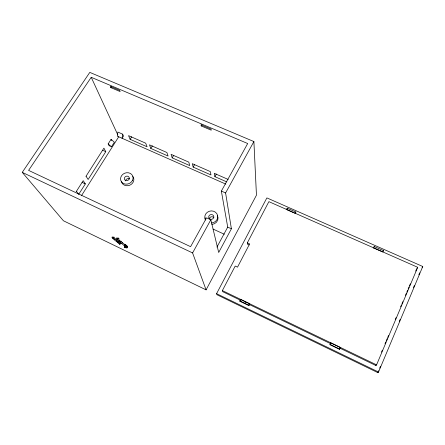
<?xml version="1.0" encoding="UTF-8"?>
<svg xmlns="http://www.w3.org/2000/svg" width="445" height="445" viewBox="0 0 445 445"><rect width="100%" height="100%" fill="white"/><g stroke="black" fill="none" stroke-linecap="round" stroke-linejoin="round"><path stroke-width="0.67" d="M287.17 208.794L287.214 208.193L295.858 212.004L295.347 213.478M122.681 134.19L122.08 138.273L123.499 136.025L122.681 134.19L117.864 132.07L117.285 136.159L225.826 184.119M377.822 372.615L378.528 372.031L422.75 266.494L266.872 197.897L216.582 293.667L216.899 294.696L377.822 372.615L378.628 370.696M379.702 368.137L380.503 366.218M399.282 321.435L400.083 319.516M413.5 287.526L414.301 285.607M418.862 274.732L419.668 272.813M339.602 348.023L375.875 365.506L376.414 364.233M381.526 352.106L382.333 350.193M385.025 343.807L385.837 341.894M386.371 340.62L387.183 338.706M387.717 337.427L388.53 335.513M395.26 319.56L396.067 317.641M400.645 306.794L401.451 304.881M401.991 303.601L402.797 301.688M405.49 295.308L406.296 293.394M406.836 292.115L407.642 290.201M408.182 288.922L408.988 287.008M409.528 285.734L410.334 283.821M415.719 271.055L416.526 269.142M375.875 365.506L376.57 364.872L417.71 267.3L268.875 201.646L247.331 242.848L247.459 244.16L249.172 244.95M330.807 342.878L329.956 344.725L339.479 349.325L340.353 347.478L330.807 342.878L330.646 343.184M373.984 247.058L374.239 246.536L383.434 250.591L382.817 251.987L373.611 247.926M373.566 247.987L374.239 246.536M248.889 305.609L249.578 303.751L240.639 299.441L239.894 300.903L239.966 301.304L248.889 305.609L249.578 303.751M295.858 212.004L295.185 213.327L286.541 209.517L287.214 208.193M239.966 301.304L240.461 300.33M329.956 344.725L330.112 344.424L339.663 349.03L339.479 349.325M240.79 300.392L222.65 291.647L222.367 290.596L235.199 266.049L237.519 267.139L249.628 243.905L247.331 242.848M206.085 289.867L256.454 195.188L253.895 141.554L89.801 72.385L22.25 172.365L63.44 220.776L206.085 289.867L192.59 252.932L22.25 172.365M253.895 141.554L225.598 192.963L231.394 228.791L218.695 252.476L210.841 219.78L206.563 217.822L190.594 246.68L28.597 170.385L91.214 77.297L247.687 143.518L221.365 191.077L227.712 227.111L216.943 247.103M383.156 251.102L383.434 250.591M192.59 252.932L210.841 219.78M226.778 181.905L214.918 176.682L216.404 174.04M193.174 167.097L192.29 163.671L210.301 171.586L210.98 174.941L193.174 167.097L194.676 164.494M201.24 125.957L201.012 124.817L211.036 129.067L211.236 130.196L201.24 125.957L201.947 124.761M124.856 247.609L127.22 247.859L127.531 247.409L126.274 245.773L118.96 239.911L118.214 238.765L119.088 238.453L116.418 237.997L116.189 238.464L117.074 239.521L124.511 245.924L124.756 246.619L124.261 247.431L124.856 247.609L126.202 245.317M125.173 247.67L126.525 245.379M125.523 247.732L126.536 246.013M125.885 247.787L126.903 246.063M126.247 247.832L127.259 246.107M126.58 247.859L127.593 246.135M124.261 245.629L124.945 244.472M124.511 245.924L125.195 244.767M124.656 246.163L125.334 245.011M124.745 246.43L125.768 244.7M124.261 247.431L125.779 244.895M124.489 247.109L125.846 244.817M124.377 247.481L125.729 245.195M124.583 247.542L125.935 245.256M120.534 242.347L121.224 241.179M119.622 244.138L112.39 238.108L111.923 237.174L113.097 237.046L119.777 243.165L120.206 243.866L119.816 244.238L120.3 242.992M119.816 244.238L120.495 243.092M172.193 157.853L171.08 154.343L188.797 162.136L189.72 165.573L172.193 157.853L173.717 155.283M121.88 243.454L122.57 242.291M117.563 242.241L118.248 241.09M119.076 241.196L119.772 240.027M118.504 243.003L119.188 241.852M114.543 239.916L115.238 238.759M117.074 239.521L118.125 237.764M116.184 241.179L116.874 240.027M112.39 238.108L113.086 236.951M113.269 238.882L114.315 237.146M150.816 148.43L149.47 144.847L166.897 152.507L168.06 156.028L150.816 148.43L152.362 145.899M340.169 347.773L340.353 347.478M130.112 139.307L128.538 135.647L145.693 143.184L147.084 146.783L130.112 139.307L131.675 136.804M111.478 146.761L114.348 142.222L111.066 139.346L108.174 143.896L109.075 145.687L111.478 146.761L108.174 143.896M81.413 195.767L118.704 136.804M76.178 191.695L83.198 180.67L85.334 183.907L78.682 194.382L76.457 191.25M86.018 176.253L103.919 148.146L105.776 151.684L88.138 179.485L86.041 176.203M110.822 87.621L110.304 86.391L119.661 90.357L120.15 91.575L110.822 87.621L111.567 86.491M416.798 268.502L417.71 267.3M422.127 267.295L422.75 266.494M228.174 179.441L214.284 173.339L214.918 176.682M221.365 191.077L225.598 192.963M102.584 150.249L105.776 151.684M227.712 227.111L231.394 228.791M213.111 229.08L224.325 234.242M82.103 182.4L85.334 183.907M222.367 290.596L376.57 364.872M244.277 301.565L246.658 302.711M248.922 304.308L330.846 343.801M239.894 300.903L248.838 305.22M216.582 293.667L378.528 372.031M111.066 139.346L111.656 140.553M91.214 77.297L117.836 134.93M132.827 176.509A6.325 5.596 -22.2 0 1 133.183 182.155L132.271 183.457A6.325 5.596 -22.2 0 1 124.8 185.326L123.454 184.586A6.325 5.596 -22.2 0 1 121.457 181.304M217.327 215.424A6.48 6.008 -13.1 0 1 211.876 224.413M205.295 219.869A6.48 6.008 -13.1 0 1 205.212 217.777M209.3 218.651A2.548 2.359 -13.1 0 1 213.912 217.755M205.49 219.908A6.519 6.035 -13 0 1 209.161 211.297A6.519 6.035 -13 0 1 217.649 215.636A6.519 6.035 -13 0 1 211.536 223.001M125.585 180.893A2.486 2.197 -22.3 0 1 129.35 178.84M129.161 178.912L128.883 179.469A2.503 2.214 -22.2 0 1 126.052 180.609L125.473 180.397A2.503 2.214 -22.2 0 1 124.639 177.522A2.503 2.214 -22.2 0 1 127.776 176.259A2.503 2.214 -22.2 0 1 129.161 178.912M132.41 180.553L131.486 181.86A6.358 5.618 -22.2 0 1 123.971 183.735L122.62 182.995A6.358 5.618 -22.2 0 1 121.813 175.386A6.358 5.618 -22.2 0 1 130.124 173.316A6.358 5.618 -22.2 0 1 132.41 180.553M210.085 219.096A2.57 2.375 -13 0 0 213.822 216.754A2.57 2.375 -13 0 0 209.89 214.968A2.57 2.375 -13 0 0 210.085 219.096"/></g></svg>
